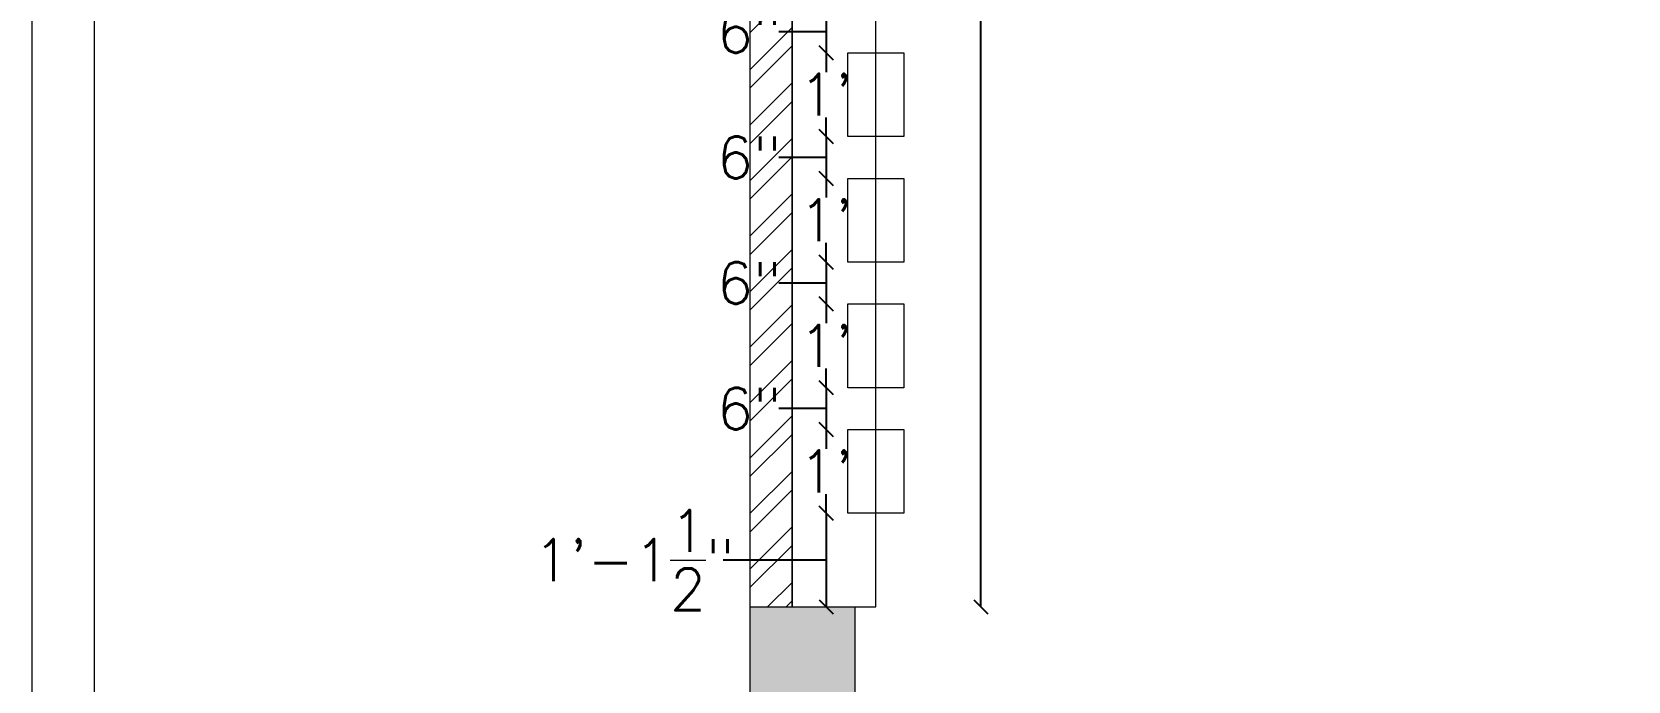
# Model space of a CAD drawing. Header units: inches. Extents: x 111501 to 134888, y 46021 to 52102.
# Drawn here: x 114768.6 to 114997.3, y 48811.9 to 48904.9 of the extents above; entities that cross this region are included whole.
import ezdxf

# ---------------------------------------------------------------- set-up
doc = ezdxf.new("R2010")
doc.units = ezdxf.units.IN
doc.header["$MEASUREMENT"] = 0
for name, color, linetype, lineweight in [('column', 252, 'Continuous', 9), ('dimension', 250, 'Continuous', 0), ('FURNITURE', 14, 'Continuous', 18), ('SHEET', 7, 'Continuous', 30), ('wall', 7, 'Continuous', 9)]:
    doc.layers.add(name, color=color, linetype=linetype, lineweight=lineweight)
doc.styles.get("Standard").update_dxf_attribs({"font": 'txt.shx', "height": 6})
doc.dimstyles.new('Standard$0', dxfattribs={"dimtxt": 4, "dimasz": 2, "dimexe": 0.125, "dimexo": 0.125, "dimgap": 0.25, "dimtad": 0, "dimtih": 1, "dimtoh": 1, "dimdec": 1, "dimlfac": -1, "dimzin": 0, "dimdsep": 46, "dimlunit": 4, "dimtxsty": 'Standard', "dimblk": 'OBLIQUE', "dimblk1": 'DOTSMALL', "dimblk2": 'DOTSMALL', "dimcen": 0, "dimse1": 1, "dimse2": 1, "dimadec": 0, "dimazin": 0, "dimtfac": 1, "dimtdec": 1, "dimtofl": 0, "dimtmove": 0, "dimatfit": 3, "dimfxl": 1, "dimtolj": 1, "dimtzin": 0, "dimarcsym": 0})

# ---------------------------------------------------------------- blocks, each defined once
blk = doc.blocks.new('_Oblique')
at = {"color": 0, "linetype": 'ByBlock', "lineweight": -2}
blk.add_line((-0.5, -0.5), (0.5, 0.5), dxfattribs=at)
blk = doc.blocks.new('*D1010')
at = {"layer": 'Defpoints', "color": 0, "transparency": 16777216}
for p in [(114889.52, 49006.42), (114889.52, 48822.49), (114904.57, 48822.49)]:
    blk.add_point(p, dxfattribs=at)
at = {"layer": 'dimension', "color": 0, "lineweight": -2, "transparency": 16777216}
for p, q in [((114904.57, 49006.42), (114904.57, 48917.7)), ((114904.57, 48822.49), (114904.57, 48911.2))]:
    blk.add_line(p, q, dxfattribs=at)
at = {"layer": 'dimension', "color": 0, "lineweight": -2, "transparency": 16777216, "xscale": 2, "yscale": 2, "zscale": 2}
for p, rotation in [((114904.57, 49006.42), 90), ((114904.57, 48822.49), 270)]:
    blk.add_blockref('_Oblique', p, dxfattribs=dict(at, rotation=rotation))
at = {"layer": 'dimension', "color": 0, "lineweight": 5, "transparency": 16777216, "insert": (114904.57, 48914.45), "char_height": 6, "attachment_point": 5}
blk.add_mtext('\\A1;15\'-4"', dxfattribs=at)
blk = doc.blocks.new('_DOTSMALL')
at = {"color": 0, "linetype": 'ByBlock', "lineweight": -2, "const_width": 0.5}
blk.add_lwpolyline([(-0.0625, 0, 1), (0.0625, 0, 1)], format="xyb", close=True, dxfattribs=at)
blk = doc.blocks.new('*D1028')
at = {"layer": 'Defpoints', "color": 0, "lineweight": 5, "transparency": 16777216}
for p in [(114887.12, 48907.91), (114882.39, 48901.91), (114885.52, 48901.91)]:
    blk.add_point(p, dxfattribs=at)
at = {"layer": 'dimension', "color": 0, "lineweight": -2, "transparency": 16777216}
for p, q in [((114882.39, 48907.91), (114882.39, 48901.91)), ((114876.14, 48904.91), (114875.64, 48904.91)), ((114882.39, 48904.91), (114876.14, 48904.91))]:
    blk.add_line(p, q, dxfattribs=at)
at = {"layer": 'dimension', "color": 0, "lineweight": -2, "transparency": 16777216, "xscale": 2, "yscale": 2, "zscale": 2}
for p, rotation in [((114882.39, 48907.91), 90), ((114882.39, 48901.91), 270)]:
    blk.add_blockref('_Oblique', p, dxfattribs=dict(at, rotation=rotation))
at = {"layer": 'dimension', "color": 0, "lineweight": 5, "transparency": 16777216, "insert": (114871.39, 48904.91), "char_height": 6, "attachment_point": 5}
blk.add_mtext('\\A1;6"', dxfattribs=at)
blk = doc.blocks.new('*D1029')
at = {"layer": 'Defpoints', "color": 0, "lineweight": 5, "transparency": 16777216}
for p in [(114885.52, 48901.91), (114882.39, 48889.91), (114885.52, 48889.91)]:
    blk.add_point(p, dxfattribs=at)
at = {"layer": 'dimension', "color": 0, "lineweight": -2, "transparency": 16777216}
for p, q in [((114882.39, 48901.91), (114882.39, 48899.16)), ((114882.39, 48889.91), (114882.39, 48892.66))]:
    blk.add_line(p, q, dxfattribs=at)
at = {"layer": 'dimension', "color": 0, "lineweight": -2, "transparency": 16777216, "xscale": 2, "yscale": 2, "zscale": 2}
for p, rotation in [((114882.39, 48901.91), 90), ((114882.39, 48889.91), 270)]:
    blk.add_blockref('_Oblique', p, dxfattribs=dict(at, rotation=rotation))
at = {"layer": 'dimension', "color": 0, "lineweight": 5, "transparency": 16777216, "insert": (114882.39, 48895.91), "char_height": 6, "attachment_point": 5}
blk.add_mtext("\\A1;1'", dxfattribs=at)
blk = doc.blocks.new('*D1030')
at = {"layer": 'Defpoints', "color": 0, "lineweight": 5, "transparency": 16777216}
for p in [(114885.52, 48889.91), (114882.39, 48883.91), (114885.52, 48883.91)]:
    blk.add_point(p, dxfattribs=at)
at = {"layer": 'dimension', "color": 0, "lineweight": -2, "transparency": 16777216}
for p, q in [((114882.39, 48889.91), (114882.39, 48883.91)), ((114876.14, 48886.91), (114875.64, 48886.91)), ((114882.39, 48886.91), (114876.14, 48886.91))]:
    blk.add_line(p, q, dxfattribs=at)
at = {"layer": 'dimension', "color": 0, "lineweight": -2, "transparency": 16777216, "xscale": 2, "yscale": 2, "zscale": 2}
for p, rotation in [((114882.39, 48889.91), 90), ((114882.39, 48883.91), 270)]:
    blk.add_blockref('_Oblique', p, dxfattribs=dict(at, rotation=rotation))
at = {"layer": 'dimension', "color": 0, "lineweight": 5, "transparency": 16777216, "insert": (114871.39, 48886.91), "char_height": 6, "attachment_point": 5}
blk.add_mtext('\\A1;6"', dxfattribs=at)
blk = doc.blocks.new('*D1031')
at = {"layer": 'Defpoints', "color": 0, "lineweight": 5, "transparency": 16777216}
for p in [(114885.52, 48883.91), (114882.39, 48871.91), (114885.52, 48871.91)]:
    blk.add_point(p, dxfattribs=at)
at = {"layer": 'dimension', "color": 0, "lineweight": -2, "transparency": 16777216}
for p, q in [((114882.39, 48883.91), (114882.39, 48881.16)), ((114882.39, 48871.91), (114882.39, 48874.66))]:
    blk.add_line(p, q, dxfattribs=at)
at = {"layer": 'dimension', "color": 0, "lineweight": -2, "transparency": 16777216, "xscale": 2, "yscale": 2, "zscale": 2}
for p, rotation in [((114882.39, 48883.91), 90), ((114882.39, 48871.91), 270)]:
    blk.add_blockref('_Oblique', p, dxfattribs=dict(at, rotation=rotation))
at = {"layer": 'dimension', "color": 0, "lineweight": 5, "transparency": 16777216, "insert": (114882.39, 48877.91), "char_height": 6, "attachment_point": 5}
blk.add_mtext("\\A1;1'", dxfattribs=at)
blk = doc.blocks.new('*D1032')
at = {"layer": 'Defpoints', "color": 0, "lineweight": 5, "transparency": 16777216}
for p in [(114885.52, 48871.91), (114882.39, 48865.91), (114885.52, 48865.91)]:
    blk.add_point(p, dxfattribs=at)
at = {"layer": 'dimension', "color": 0, "lineweight": -2, "transparency": 16777216}
for p, q in [((114882.39, 48871.91), (114882.39, 48865.91)), ((114876.14, 48868.91), (114875.64, 48868.91)), ((114882.39, 48868.91), (114876.14, 48868.91))]:
    blk.add_line(p, q, dxfattribs=at)
at = {"layer": 'dimension', "color": 0, "lineweight": -2, "transparency": 16777216, "xscale": 2, "yscale": 2, "zscale": 2}
for p, rotation in [((114882.39, 48871.91), 90), ((114882.39, 48865.91), 270)]:
    blk.add_blockref('_Oblique', p, dxfattribs=dict(at, rotation=rotation))
at = {"layer": 'dimension', "color": 0, "lineweight": 5, "transparency": 16777216, "insert": (114871.39, 48868.91), "char_height": 6, "attachment_point": 5}
blk.add_mtext('\\A1;6"', dxfattribs=at)
blk = doc.blocks.new('*D1033')
at = {"layer": 'Defpoints', "color": 0, "lineweight": 5, "transparency": 16777216}
for p in [(114885.52, 48865.91), (114882.39, 48853.91), (114887.77, 48853.91)]:
    blk.add_point(p, dxfattribs=at)
at = {"layer": 'dimension', "color": 0, "lineweight": -2, "transparency": 16777216}
for p, q in [((114882.39, 48865.91), (114882.39, 48863.16)), ((114882.39, 48853.91), (114882.39, 48856.66))]:
    blk.add_line(p, q, dxfattribs=at)
at = {"layer": 'dimension', "color": 0, "lineweight": -2, "transparency": 16777216, "xscale": 2, "yscale": 2, "zscale": 2}
for p, rotation in [((114882.39, 48865.91), 90), ((114882.39, 48853.91), 270)]:
    blk.add_blockref('_Oblique', p, dxfattribs=dict(at, rotation=rotation))
at = {"layer": 'dimension', "color": 0, "lineweight": 5, "transparency": 16777216, "insert": (114882.39, 48859.91), "char_height": 6, "attachment_point": 5}
blk.add_mtext("\\A1;1'", dxfattribs=at)
blk = doc.blocks.new('*D1034')
at = {"layer": 'Defpoints', "color": 0, "lineweight": 5, "transparency": 16777216}
for p in [(114887.77, 48853.91), (114882.39, 48847.91), (114888.42, 48847.91)]:
    blk.add_point(p, dxfattribs=at)
at = {"layer": 'dimension', "color": 0, "lineweight": -2, "transparency": 16777216}
for p, q in [((114882.39, 48853.91), (114882.39, 48847.91)), ((114876.14, 48850.91), (114875.64, 48850.91)), ((114882.39, 48850.91), (114876.14, 48850.91))]:
    blk.add_line(p, q, dxfattribs=at)
at = {"layer": 'dimension', "color": 0, "lineweight": -2, "transparency": 16777216, "xscale": 2, "yscale": 2, "zscale": 2}
for p, rotation in [((114882.39, 48853.91), 90), ((114882.39, 48847.91), 270)]:
    blk.add_blockref('_Oblique', p, dxfattribs=dict(at, rotation=rotation))
at = {"layer": 'dimension', "color": 0, "lineweight": 5, "transparency": 16777216, "insert": (114871.39, 48850.91), "char_height": 6, "attachment_point": 5}
blk.add_mtext('\\A1;6"', dxfattribs=at)
blk = doc.blocks.new('*D1035')
at = {"layer": 'Defpoints', "color": 0, "lineweight": 5, "transparency": 16777216}
for p in [(114888.42, 48847.91), (114882.39, 48835.91), (114886.3, 48835.91)]:
    blk.add_point(p, dxfattribs=at)
at = {"layer": 'dimension', "color": 0, "lineweight": -2, "transparency": 16777216}
for p, q in [((114882.39, 48847.91), (114882.39, 48845.16)), ((114882.39, 48835.91), (114882.39, 48838.66))]:
    blk.add_line(p, q, dxfattribs=at)
at = {"layer": 'dimension', "color": 0, "lineweight": -2, "transparency": 16777216, "xscale": 2, "yscale": 2, "zscale": 2}
for p, rotation in [((114882.39, 48847.91), 90), ((114882.39, 48835.91), 270)]:
    blk.add_blockref('_Oblique', p, dxfattribs=dict(at, rotation=rotation))
at = {"layer": 'dimension', "color": 0, "lineweight": 5, "transparency": 16777216, "insert": (114882.39, 48841.91), "char_height": 6, "attachment_point": 5}
blk.add_mtext("\\A1;1'", dxfattribs=at)
blk = doc.blocks.new('*D1036')
at = {"layer": 'Defpoints', "color": 0, "lineweight": 5, "transparency": 16777216}
for p in [(114886.3, 48835.91), (114882.39, 48822.49), (114886.52, 48822.49)]:
    blk.add_point(p, dxfattribs=at)
at = {"layer": 'dimension', "color": 0, "lineweight": -2, "transparency": 16777216}
for p, q in [((114882.39, 48835.91), (114882.39, 48822.49)), ((114868.14, 48829.2), (114867.64, 48829.2)), ((114882.39, 48829.2), (114868.14, 48829.2))]:
    blk.add_line(p, q, dxfattribs=at)
at = {"layer": 'dimension', "color": 0, "lineweight": -2, "transparency": 16777216, "xscale": 2, "yscale": 2, "zscale": 2}
for p, rotation in [((114882.39, 48835.91), 90), ((114882.39, 48822.49), 270)]:
    blk.add_blockref('_Oblique', p, dxfattribs=dict(at, rotation=rotation))
at = {"layer": 'dimension', "color": 0, "lineweight": 5, "transparency": 16777216, "insert": (114854.89, 48829.2), "char_height": 6, "attachment_point": 5}
blk.add_mtext('\\A1;1\'-1{\\H1.000000x;\\S1/2;}"', dxfattribs=at)

msp = doc.modelspace()

# ---------------------------------------------------------------- hatches: boundary and pattern name
at = {"layer": 'column'}
h = msp.add_hatch(color=256, dxfattribs=at)
h.paths.add_polyline_path([(114871.52, 48818.54), (114871.52, 48807.54), (114882.52, 48807.54), (114882.52, 48818.54)])
h.paths.add_polyline_path([(114882.52, 48818.54), (114882.52, 48822.54), (114871.52, 48822.54), (114871.52, 48818.54)])
h.paths.add_polyline_path([(114882.52, 48807.54), (114886.52, 48807.54), (114886.52, 48818.54), (114882.52, 48818.54)])
h.paths.add_polyline_path([(114886.52, 48822.54), (114882.52, 48822.54), (114882.52, 48818.54), (114886.52, 48818.54)])
at = {"layer": 'wall', "lineweight": 5}
h = msp.add_hatch(dxfattribs=at)
h.set_pattern_fill('ANSI32', color=256, scale=15, style=0)
h.set_pattern_definition([(45, (15993.2226, 1823.8855), (-3.97747564, 3.97747564), []), (45, (15995.874, 1823.8855), (-3.97747564, 3.97747564), [])])
h.paths.add_polyline_path([(114871.52, 48822.49), (114871.52, 49009.42), (114877.52, 49009.42), (114877.52, 48822.49)])

# ---------------------------------------------------------------- linework, layer by layer
at = {"layer": 'column'}
msp.add_lwpolyline([(114871.52, 48822.49), (114886.52, 48822.49), (114886.52, 48807.49), (114871.52, 48807.49)], close=True, dxfattribs=at)
at = {"layer": 'FURNITURE', "lineweight": 5}
for points in [[(114889.52, 48822.49), (114889.52, 49006.42)], [(114877.52, 49003.49), (114877.52, 48822.49), (114889.52, 48822.49)]]:
    msp.add_lwpolyline(points, dxfattribs=at)
for points in [[(114893.52, 48901.91), (114893.52, 48889.91), (114885.52, 48889.91), (114885.52, 48901.91)], [(114893.52, 48883.91), (114893.52, 48871.91), (114885.52, 48871.91), (114885.52, 48883.91)], [(114893.52, 48865.91), (114893.52, 48853.91), (114885.52, 48853.91), (114885.52, 48865.91)], [(114893.52, 48847.91), (114893.52, 48835.91), (114885.52, 48835.91), (114885.52, 48847.91)]]:
    msp.add_lwpolyline(points, close=True, dxfattribs=at)
at = {"layer": 'SHEET', "color": 0, "lineweight": 5, "ltscale": 25}
for points in [[(114768.6, 48151.32), (115452.89, 48151.32), (115452.89, 49887.86), (114768.6, 49887.86)], [(114777.52, 48160.24), (115443.97, 48160.24), (115443.97, 49878.94), (114777.52, 49878.94)]]:
    msp.add_lwpolyline(points, close=True, dxfattribs=at)
at = {"layer": 'wall'}
for p, q in [((114871.52, 48822.49), (114871.52, 49009.42)), ((114877.52, 48822.49), (114877.52, 49009.42))]:
    msp.add_line(p, q, dxfattribs=at)

# ---------------------------------------------------------------- dimensions: what is measured, and where the dimension line sits
at = {"layer": 'dimension', "lineweight": 5}
dim = msp.add_linear_dim(base=(114904.57, 48822.49), p1=(114889.52, 49006.42), p2=(114889.52, 48822.49), angle=90, dimstyle='Standard$0', dxfattribs=at)
dim.commit()
dim.dimension.update_dxf_attribs({"geometry": '*D1010', "text_midpoint": (114904.57, 48914.45)})
for base, p1, p2, picture, middle in [((114882.39, 48901.91), (114887.12, 48907.91), (114885.52, 48901.91), '*D1028', (114875.39, 48904.91)), ((114882.39, 48889.91), (114885.52, 48901.91), (114885.52, 48889.91), '*D1029', (114882.39, 48895.91)), ((114882.39, 48883.91), (114885.52, 48889.91), (114885.52, 48883.91), '*D1030', (114875.39, 48886.91)), ((114882.39, 48871.91), (114885.52, 48883.91), (114885.52, 48871.91), '*D1031', (114882.39, 48877.91)), ((114882.39, 48865.91), (114885.52, 48871.91), (114885.52, 48865.91), '*D1032', (114875.39, 48868.91)), ((114882.39, 48853.91), (114885.52, 48865.91), (114887.77, 48853.91), '*D1033', (114882.39, 48859.91)), ((114882.39, 48847.91), (114887.77, 48853.91), (114888.42, 48847.91), '*D1034', (114875.39, 48850.91)), ((114882.39, 48835.91), (114888.42, 48847.91), (114886.3, 48835.91), '*D1035', (114882.39, 48841.91)), ((114882.39, 48822.49), (114886.3, 48835.91), (114886.52, 48822.49), '*D1036', (114867.39, 48829.2))]:
    dim = msp.add_linear_dim(base=base, p1=p1, p2=p2, angle=90, dimstyle='Standard$0', override={"dimtmove": 1}, dxfattribs=at)
    dim.commit()
    dim.dimension.update_dxf_attribs({"geometry": picture, "text_midpoint": middle})

doc.saveas('drawing.dxf')
